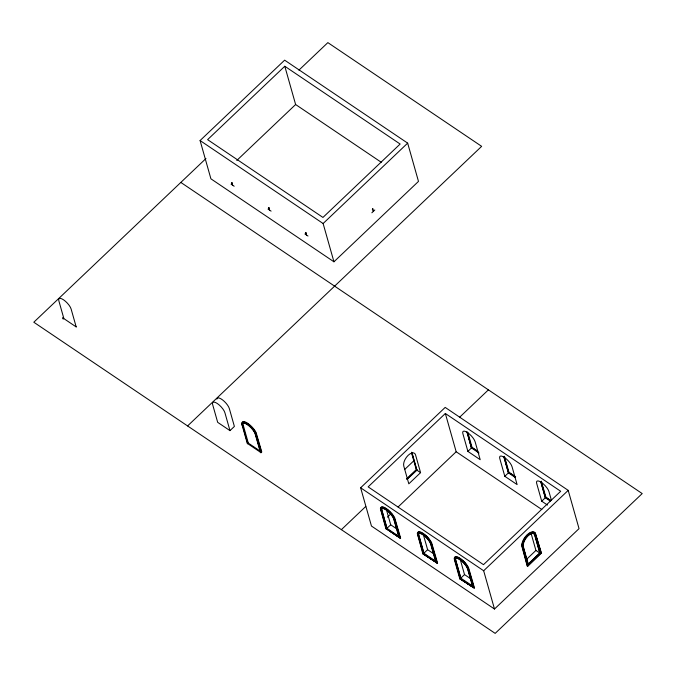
<?xml version="1.0" encoding="UTF-8"?>
<svg xmlns="http://www.w3.org/2000/svg" width="676" height="676" viewBox="0 0 676 676"><rect width="100%" height="100%" fill="white"/><g stroke="black" fill="none" stroke-linecap="round" stroke-linejoin="round"><path stroke-width="1.01" d="M372.358 209.923L372.611 208.842L373.236 209.078M231.64 183.002L231.91 182.655L232.561 183.627M268.549 207.895L268.82 207.549L269.47 208.521M305.459 232.789L305.729 232.443L306.38 233.414M200.088 140.549L284.63 60.164L407.662 143.135L418.486 181.405L333.944 261.789L210.912 178.819L200.088 140.549L323.12 223.519L333.944 261.789M284.799 66.248L207.608 139.645L322.951 217.435L400.141 144.039L284.799 66.248L295.623 104.518L381.256 162.274M205.969 158.522L33.8 322.224L495.17 633.378L642.2 493.573L180.83 182.427M298.91 70.152L327.86 42.622L481.65 146.346L187.59 425.939M236.777 160.474L295.623 104.518M323.12 223.519L407.662 143.135M371.859 212.788L374.8 209.991M229.975 430.629L224.922 412.774A8.636 2.941 46.4 0 0 217.326 403.521A8.636 2.941 46.4 0 0 212.619 404.476L217.672 422.331L229.975 430.629L234.386 426.438L229.333 408.574A8.636 2.941 46.4 0 0 222.556 399.913A8.636 2.941 46.4 0 0 216.869 399.102M248.312 443.101L260.919 451.602L260.336 452.168L247.72 443.659L248.312 443.101L243.216 425.103A8.847 3.017 46.4 0 1 244.028 422.661M360.629 487.785L445.18 407.4L568.203 490.37L579.036 528.64L494.494 609.025L371.462 526.046L360.629 487.785L483.661 570.755L494.494 609.025M445.349 413.484L368.15 486.881L483.492 564.671L560.683 491.275L445.349 413.484L456.173 451.754L541.806 509.501M341.38 529.654L365.758 506.476M404.611 469.541L413.754 460.846M459.46 417.388L488.41 389.858M406.496 478.946L416.298 469.634L411.481 452.641M409.233 476.833L416.847 469.6M407.172 479.149L416.729 470.065L411.676 452.202M407.113 479.36L416.906 470.048L412.098 453.055M420.573 472.651L408.811 483.839L403.758 465.984A8.636 4.411 -56 0 1 408.194 455.286A8.636 4.411 -56 0 1 415.52 454.796L420.573 472.651L416.729 470.065M387.39 517.157L391.21 513.523M398.088 506.983L456.173 451.754M386.207 528.455L400.657 538.206L394.674 517.74A10.157 3.464 46.4 0 0 386.427 508.58A10.157 3.464 46.4 0 0 380.698 508.31L380.884 509.645M394.429 518.83L399.795 537.792L386.266 528.666M471.392 447.723L468.13 434.854M382.624 507.879A8.847 3.017 46.4 0 0 381.822 510.321L386.909 528.319L399.524 536.82L398.933 537.378L386.326 528.877L390.703 524.796L386.495 509.915M467.893 451.399L462.84 433.544A8.636 2.941 46.4 0 1 467.547 432.589A8.636 2.941 46.4 0 1 475.143 441.842L480.197 459.697L467.893 451.399L472.042 447.368L467.8 432.378M423.117 553.348L437.566 563.1L431.584 542.634A10.157 3.464 46.4 0 0 423.337 533.474A10.157 3.464 46.4 0 0 417.607 533.203L417.962 535.155M422.88 553.838L436.704 562.685L422.88 553.838L417.312 533.482A10.157 3.464 46.4 0 1 423.041 533.753A10.157 3.464 46.4 0 1 431.296 542.913L437.279 563.378M423.818 553.205L436.434 561.714L435.843 562.271L423.235 553.771L423.818 553.205L418.731 535.215A8.847 3.017 46.4 0 1 418.841 533.178M515.087 477.357L508.36 472.82L508.952 472.262L504.423 456.266M423.404 534.809L427.612 549.689L423.936 553.188L418.883 535.324A8.636 2.941 46.4 0 1 419.669 532.933M504.803 476.293L499.75 458.438A8.636 2.941 46.4 0 1 504.457 457.483A8.636 2.941 46.4 0 1 512.053 466.736L517.106 484.591L504.803 476.293L508.479 472.803L503.992 456.925M459.79 578.732L473.614 587.579L459.79 578.732L454.407 559.711M473.344 586.607L472.752 587.165L460.145 578.656L460.728 578.098L455.641 560.108A8.847 3.017 46.4 0 1 455.751 558.072M550.315 501.119L545.27 497.713L545.862 497.156L541.332 481.16M460.314 559.703L464.522 574.583L460.846 578.073L455.793 560.218A8.636 2.941 46.4 0 1 455.894 558.224M547.459 505.057L541.713 501.186L545.388 497.688L540.901 481.819M483.661 570.755L568.203 490.37M473.631 587.419L459.731 578.521L474.476 587.993L468.493 567.527A10.157 3.464 46.4 0 0 461.209 559.052A10.157 3.464 46.4 0 0 454.83 557.142M526.359 559.525L535.916 550.441L530.863 532.587M531.961 533.203A8.636 4.411 -56 0 1 534.708 535.181L539.761 553.036L527.998 564.223L522.945 546.36M539.938 553.027L527.888 564.485L528.497 564.899L523.41 546.909A8.847 4.521 -56 0 1 527.956 535.958A8.847 4.521 -56 0 1 535.46 535.443L540.555 553.441L539.938 553.027L534.851 535.029A8.847 4.521 -56 0 0 532.037 533.018M527.525 566.302L522.007 545.777A10.157 5.188 -56 0 1 527.432 534.97A10.157 5.188 -56 0 1 535.375 533.068L541.349 553.154L527.525 566.302L540.8 553.196L535.865 535.764M231.091 184.168L234.166 186.246M268 209.061L271.076 211.132M304.91 233.955L307.986 236.025M472.042 447.368L477.924 451.34M508.952 472.262L515.678 476.8M545.862 497.156L550.906 500.561M471.687 447.444L477.611 451.433M508.597 472.338L514.52 476.327M550.585 500.654L545.507 497.223L541.941 484.633M479.022 453.03L471.451 447.935L466.93 431.939M541.349 553.154L535.071 532.857A10.157 5.188 -56 0 0 527.128 534.767A10.157 5.188 -56 0 0 521.703 545.574L527.221 566.091M540.8 553.196L535.282 533.787A9.506 4.859 -56 0 0 527.846 535.569A9.506 4.859 -56 0 0 522.776 545.676L528.167 565.702L522.463 545.473A9.506 4.859 -56 0 1 527.542 535.358A9.506 4.859 -56 0 1 534.97 533.575L535.595 534.792M416.298 469.634L416.906 470.048M535.916 550.441L539.761 553.036M390.703 524.796L397.268 529.223M427.612 549.689L433.358 553.559M464.522 574.583L471.087 579.002M460.728 578.098L473.149 586.371M387.906 529.604L390.458 531.328M424.815 554.497L426.514 555.647M429.066 557.362L431.618 559.086M434.169 560.81L437.566 563.1M389.646 530.947L392.181 532.663M393.88 533.803L397.26 536.085M394.59 519.396L393.964 517.816A9.506 3.236 46.4 0 0 386.241 509.248A9.506 3.236 46.4 0 0 380.884 508.994M551.489 500.553L548.963 491.629A8.636 2.941 46.4 0 0 541.366 482.377A8.636 2.941 46.4 0 0 536.659 483.332L541.713 501.186M540.749 481.718L545.27 497.713M504.761 458.776L508.327 471.366M503.84 456.832L508.36 472.82M467.082 432.032L471.569 447.909M372.611 208.842L373.363 211.52M474.189 588.272L468.206 567.806A10.157 3.464 46.4 0 0 459.95 558.646A10.157 3.464 46.4 0 0 454.221 558.376L454.585 560.328M473.614 587.579L467.784 567.603A9.506 3.236 46.4 0 0 460.06 559.027A9.506 3.236 46.4 0 0 454.703 558.782M468.662 570.502L470.065 575.462M473.318 587.858L467.488 567.882A9.506 3.236 46.4 0 0 459.764 559.305A9.506 3.236 46.4 0 0 454.407 559.06M472.752 587.165L467.657 569.167A8.847 3.017 46.4 0 0 459.874 559.694A8.847 3.017 46.4 0 0 455.049 560.666M454.982 560.421L460.145 578.656M436.704 562.685L430.874 542.71A9.506 3.236 46.4 0 0 423.151 534.141A9.506 3.236 46.4 0 0 417.793 533.888M433.434 551.557L434.279 554.54M434.837 556.517L435.682 559.5M436.409 562.964L430.578 542.989A9.506 3.236 46.4 0 0 422.855 534.42A9.506 3.236 46.4 0 0 417.498 534.167L417.675 535.434M435.843 562.271L430.747 544.281A8.847 3.017 46.4 0 0 422.965 534.8A8.847 3.017 46.4 0 0 418.14 535.772M417.793 534.539L423.235 553.771M400.369 538.485L394.387 518.019A10.157 3.464 46.4 0 0 386.131 508.859A10.157 3.464 46.4 0 0 380.402 508.597L385.971 528.945M394.277 518.729L395.122 521.711M397.649 530.635L398.485 533.609M399.499 538.071L393.669 518.103A9.506 3.236 46.4 0 0 385.945 509.527A9.506 3.236 46.4 0 0 380.588 509.273L380.765 510.541M398.933 537.378L393.838 519.388A8.847 3.017 46.4 0 0 386.055 509.915A8.847 3.017 46.4 0 0 381.23 510.879M305.729 232.443L306.49 235.121M387.027 528.294L381.974 510.431A8.636 2.941 46.4 0 1 383.799 508.09M381.053 510.262L386.326 528.877M268.82 207.549L269.58 210.228M231.91 182.655L232.671 185.334M261.781 451.999L256.077 432.53A10.157 3.464 46.4 0 0 247.83 423.362A10.157 3.464 46.4 0 0 242.101 423.1L242.287 424.435M261.485 452.286L255.781 432.809A10.157 3.464 46.4 0 0 247.534 423.641A10.157 3.464 46.4 0 0 241.805 423.379L242.16 425.331M261.198 452.582L255.367 432.606A9.506 3.236 46.4 0 0 247.644 424.029A9.506 3.236 46.4 0 0 242.278 423.784M260.902 452.861L255.072 432.885A9.506 3.236 46.4 0 0 247.348 424.308A9.506 3.236 46.4 0 0 241.991 424.063M260.336 452.168L255.241 434.169A8.847 3.017 46.4 0 0 247.458 424.697A8.847 3.017 46.4 0 0 242.633 425.669M242.566 425.424L247.72 443.659M241.991 424.714L247.374 443.735M462.688 560.987A8.636 2.941 46.4 0 1 466.55 565.406M386.68 509.476A8.636 2.941 46.4 0 1 388.328 510.726M391.455 513.912A8.636 2.941 46.4 0 1 392.731 515.627M425.238 535.62A8.636 2.941 46.4 0 1 429.252 539.947M525.903 537.285A8.636 4.411 -56 0 1 527.381 535.671M462.147 560.412A8.847 3.017 46.4 0 1 466.668 565.432M467.648 567.122A8.847 3.017 46.4 0 1 468.248 568.609M387.204 509.746A8.847 3.017 46.4 0 1 388.328 510.633M391.539 513.895A8.847 3.017 46.4 0 1 392.849 515.653M424.114 534.632A8.847 3.017 46.4 0 1 429.353 539.963M525.835 537.2A8.847 4.521 -56 0 1 527.348 535.544M252.942 428.677A8.847 3.017 46.4 0 1 254.244 430.435M62.809 317.889L63.138 319.072L63.73 318.514L62.809 317.889M76.185 326.914L63.882 318.616L58.829 300.761A8.636 2.941 46.4 0 1 63.536 299.806A8.636 2.941 46.4 0 1 71.132 309.05L76.185 326.914"/></g></svg>
